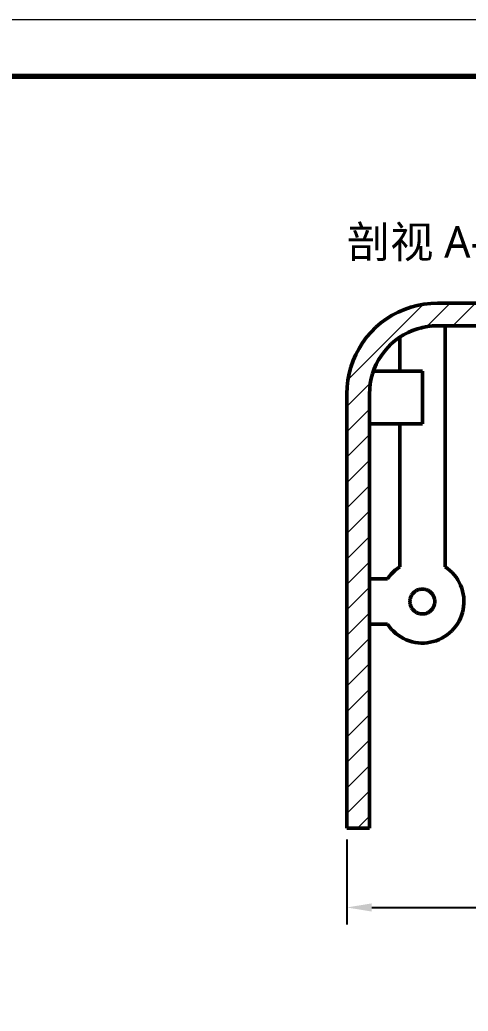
# Model space of a CAD drawing. Header units: millimetres. Extents: x 0 to 420, y 0 to 297.
# Drawn here: x 180.1 to 219.7, y 209.5 to 297 of the extents above; entities that cross this region are included whole.
import ezdxf

# ---------------------------------------------------------------- set-up
doc = ezdxf.new("R2010")
doc.units = ezdxf.units.MM
for name, color, linetype, lineweight in [('DIM', 3, 'CONTINUOUS', 18), ('FRAME', 7, 'CONTINUOUS', 70), ('HATCH', 8, 'CONTINUOUS', 13), ('TEXT', 7, 'CONTINUOUS', 25), ('VISIBLE', 7, 'CONTINUOUS', 50)]:
    doc.layers.add(name, color=color, linetype=linetype, lineweight=lineweight)
doc.styles.add('CJK', font='NotoSansCJK-Regular.ttc')
doc.dimstyles.new('GB', dxfattribs={"dimtxt": 2.8, "dimasz": 2.2, "dimexe": 1.5, "dimexo": 1, "dimgap": 0.6, "dimtad": 1, "dimlfac": 100, "dimzin": 12, "dimdsep": 46, "dimtxsty": 'CJK', "dimcen": 2.5, "dimazin": 3, "dimtfac": 0.5, "dimtmove": 2, "dimatfit": 3})

msp = doc.modelspace()

# ---------------------------------------------------------------- hatches: boundary and pattern name
at = {"layer": 'HATCH'}
h = msp.add_hatch(dxfattribs=at)
h.set_pattern_fill('ANSI31', scale=0.5)
h.paths.add_polyline_path([(211, 225.66667), (210.36098, 225.66667), (209.72197, 225.66667), (209.08295, 225.66667), (209, 226.22273), (209, 226.86175), (209, 227.50077), (209, 228.13978), (209, 228.7788), (209, 229.41782), (209, 230.05683), (209, 230.69585), (209, 231.33487), (209, 231.97388), (209, 232.6129), (209, 233.25191), (209, 233.89093), (209, 234.52995), (209, 235.16896), (209, 235.80798), (209, 236.447), (209, 237.08601), (209, 237.72503), (209, 238.36405), (209, 239.00306), (209, 239.64208), (209, 240.2811), (209, 240.92011), (209, 241.55913), (209, 242.19815), (209, 242.83716), (209, 243.47618), (209, 244.1152), (209, 244.75421), (209, 245.39323), (209, 246.03225), (209, 246.67126), (209, 247.31028), (209, 247.9493), (209, 248.58831), (209, 249.22733), (209, 249.86635), (209, 250.50536), (209, 251.14438), (209, 251.78339), (209, 252.42241), (209, 253.06143), (209, 253.70044), (209, 254.33946), (209, 254.97848), (209, 255.61749), (209, 256.25651), (209, 256.89553), (209, 257.53454), (209, 258.17356), (209, 258.81258), (209, 259.45159), (209, 260.09061), (209, 260.72963), (209, 261.36864), (209, 262.00766), (209, 262.64668), (209, 263.28569), (209, 263.92471), (209.01985, 264.56326), (209.09024, 265.19822), (209.21107, 265.82553), (209.38157, 266.44121), (209.60065, 267.04131), (209.86691, 267.62203), (210.17867, 268.17964), (210.53392, 268.71061), (210.93041, 269.21153), (211.3656, 269.67922), (211.83672, 270.11069), (212.34077, 270.5032), (212.87453, 270.85423), (213.4346, 271.16156), (214.0174, 271.42321), (214.61922, 271.63753), (215.23623, 271.80315), (215.86448, 271.919), (216.49998, 271.98436), (217.13867, 272), (217.77769, 272), (218.4167, 272), (219.05572, 272), (219.69474, 272), (220.33375, 272), (220.97277, 272), (221.61179, 272), (222.2508, 272), (222.88982, 272), (223.52883, 272), (224.16785, 272), (224.80687, 272), (225.44588, 272), (226.0849, 272), (226.72392, 272), (227.36293, 272), (228.00195, 272), (228.64097, 272), (229.27998, 272), (229.919, 272), (230.55802, 272), (231.19703, 272), (231.83605, 272), (232.47507, 272), (233.11408, 272), (233.7531, 272), (234.39212, 272), (235.03113, 272), (235.67015, 272), (236.30917, 272), (236.94818, 272), (237.5872, 272), (238.22622, 272), (238.86523, 272), (239.50425, 272), (240.14326, 272), (240.78228, 272), (241.4213, 272), (242.06031, 272), (242.69933, 272), (243.33835, 272), (243.97736, 272), (244.61638, 272), (245.2554, 272), (245.89441, 272), (246.53343, 272), (247.17245, 272), (247.81146, 272), (248.45048, 272), (249.0895, 272), (249.72851, 272), (250.36753, 272), (251.00655, 272), (251.64556, 272), (252.28458, 272), (252.9236, 272), (253.56261, 272), (254.20163, 272), (254.84065, 272), (255.47966, 272), (256.11868, 272), (256.7577, 272), (257.39671, 272), (258.03573, 272), (258.67474, 272), (259.31376, 272), (259.95278, 272), (260.59179, 272), (261.23081, 272), (261.86983, 272), (262.50884, 272), (263.14786, 272), (263.78688, 272), (264.42589, 272), (265.06491, 272), (265.70393, 272), (266.34294, 272), (266.98196, 272), (267.62098, 272), (268.25945, 271.97801), (268.89414, 271.90527), (269.52101, 271.78212), (270.13605, 271.60935), (270.73534, 271.38805), (271.31506, 271.11964), (271.87152, 270.80582), (272.40116, 270.44861), (272.90062, 270.05027), (273.36669, 269.61335), (273.79642, 269.14063), (274.18706, 268.63514), (274.53612, 268.10008), (274.84137, 267.53888), (275.10087, 266.95511), (275.31296, 266.3525), (275.47629, 265.73489), (275.58982, 265.10621), (275.65282, 264.47047), (275.66667, 263.83173), (275.66667, 263.19271), (275.66667, 262.5537), (275.66667, 261.91468), (275.66667, 261.27566), (275.21096, 261.09236), (274.57194, 261.09236), (273.93292, 261.09236), (273.66667, 261.46512), (273.66667, 262.10414), (273.66667, 262.74315), (273.66667, 263.38217), (273.66663, 264.02119), (273.63038, 264.65887), (273.52655, 265.28909), (273.35632, 265.9047), (273.12161, 266.49873), (272.82508, 267.06444), (272.4701, 267.59542), (272.06068, 268.08566), (271.66667, 268.38523), (271.66667, 267.74621), (271.66667, 267.1072), (271.66667, 266.46818), (271.66667, 265.82916), (271.66667, 265.19015), (271.66667, 264.55113), (271.66667, 263.91211), (271.66667, 263.2731), (271.66667, 262.63408), (271.66667, 261.99506), (271.66667, 261.35605), (271.66667, 260.71703), (271.66667, 260.07801), (271.66667, 259.439), (271.66667, 258.79998), (271.66667, 258.16096), (271.66667, 257.52195), (271.08772, 257.46187), (270.44871, 257.46187), (269.80969, 257.46187), (269.17067, 257.46187), (268.53166, 257.46187), (267.89264, 257.46187), (267.25362, 257.46187), (267, 257.84727), (267, 258.48628), (267, 259.1253), (267, 259.76432), (267, 260.40333), (267, 261.04235), (267, 261.68136), (267, 262.32038), (267, 262.9594), (267, 263.59841), (267, 264.23743), (267, 264.87645), (267, 265.51546), (267, 266.15448), (267, 266.7935), (267, 267.43251), (267, 268.07153), (267, 268.71055), (267, 269.34956), (267, 269.98858), (266.3724, 270), (265.73339, 270), (265.09437, 270), (264.45535, 270), (263.81634, 270), (263.17732, 270), (262.5383, 270), (261.89929, 270), (261.26027, 270), (260.62125, 270), (259.98224, 270), (259.34322, 270), (258.70421, 270), (258.06519, 270), (257.42617, 270), (256.78716, 270), (256.14814, 270), (255.50912, 270), (254.87011, 270), (254.23109, 270), (253.59207, 270), (252.95306, 270), (252.31404, 270), (251.67502, 270), (251.03601, 270), (250.39699, 270), (249.75797, 270), (249.11896, 270), (248.47994, 270), (247.84092, 270), (247.20191, 270), (246.56289, 270), (245.92387, 270), (245.28486, 270), (244.64584, 270), (244.00682, 270), (243.36781, 270), (242.72879, 270), (242.08977, 270), (241.45076, 270), (240.81174, 270), (240.17273, 270), (239.53371, 270), (238.89469, 270), (238.25568, 270), (237.61666, 270), (236.97764, 270), (236.33863, 270), (235.69961, 270), (235.06059, 270), (234.42158, 270), (233.78256, 270), (233.14354, 270), (232.50453, 270), (231.86551, 270), (231.22649, 270), (230.58748, 270), (229.94846, 270), (229.30944, 270), (228.67043, 270), (228.03141, 270), (227.39239, 270), (226.75338, 270), (226.11436, 270), (225.47534, 270), (224.83633, 270), (224.19731, 270), (223.5583, 270), (222.91928, 270), (222.28026, 270), (221.64125, 270), (221.00223, 270), (220.36321, 270), (219.7242, 270), (219.08518, 270), (218.44616, 270), (217.80715, 270), (217.16813, 270), (216.5296, 269.98153), (215.89642, 269.89764), (215.27574, 269.74691), (214.67461, 269.53105), (214.09982, 269.25252), (213.5579, 268.91447), (213.05499, 268.52072), (212.59678, 268.07575), (212.18848, 267.58458), (211.83469, 267.0528), (211.53944, 266.48642), (211.30607, 265.89187), (211.13722, 265.27588), (211.03482, 264.64542), (211, 264.00766), (211, 263.36864), (211, 262.72963), (211, 262.09061), (211, 261.45159), (211, 260.81258), (211, 260.17356), (211, 259.53454), (211, 258.89553), (211, 258.25651), (211, 257.61749), (211, 256.97848), (211, 256.33946), (211, 255.70044), (211, 255.06143), (211, 254.42241), (211, 253.78339), (211, 253.14438), (211, 252.50536), (211, 251.86635), (211, 251.22733), (211, 250.58831), (211, 249.9493), (211, 249.31028), (211, 248.67126), (211, 248.03225), (211, 247.39323), (211, 246.75421), (211, 246.1152), (211, 245.47618), (211, 244.83716), (211, 244.19815), (211, 243.55913), (211, 242.92011), (211, 242.2811), (211, 241.64208), (211, 241.00306), (211, 240.36405), (211, 239.72503), (211, 239.08601), (211, 238.447), (211, 237.80798), (211, 237.16896), (211, 236.52995), (211, 235.89093), (211, 235.25191), (211, 234.6129), (211, 233.97388), (211, 233.33487), (211, 232.69585), (211, 232.05683), (211, 231.41782), (211, 230.7788), (211, 230.13978), (211, 229.50077), (211, 228.86175), (211, 228.22273), (211, 227.58372), (211, 226.9447), (211, 226.30568), (211, 225.66667)])

# ---------------------------------------------------------------- linework, layer by layer
at = {"layer": 'FRAME', "lineweight": 18}
msp.add_lwpolyline([(0, 0), (420, 0), (420, 297), (0, 297)], close=True, dxfattribs=at)
at = {"layer": 'FRAME'}
msp.add_lwpolyline([(25, 5), (415, 5), (415, 292), (25, 292)], close=True, dxfattribs=at)
at = {"layer": 'VISIBLE'}
for points in [[(213, 270.9282), (213.52893, 271.20775)], [(213.52893, 271.20775), (214.07727, 271.44699)], [(214.07727, 271.44699), (214.64196, 271.64458)], [(214.64196, 271.64458), (215.21983, 271.79942)], [(215.21983, 271.79942), (215.80766, 271.91065)], [(215.80766, 271.91065), (216.40216, 271.97763)], [(216.40216, 271.97763), (217, 272)], [(217, 272), (267.66667, 272)], [(212.01208, 270.25465), (212.49344, 270.60991)], [(212.49344, 270.60991), (213, 270.9282)], [(211.13559, 269.44138), (211.55862, 269.86441)], [(211.55862, 269.86441), (212.01208, 270.25465)], [(214.3967, 269.40581), (214.80795, 269.58524)], [(214.63857, 269.51134), (214.8244, 269.591)], [(214.80795, 269.58524), (215.23147, 269.73344)], [(215.05797, 269.67273), (215.24494, 269.73705)], [(215.23147, 269.73344), (215.66487, 269.84957)], [(215.49075, 269.80291), (215.67515, 269.85151)], [(215.66487, 269.84957), (216.10575, 269.93298)], [(215.93768, 269.90118), (216.11268, 269.93377)], [(216.10575, 269.93298), (216.55162, 269.98322)], [(216.40765, 269.967), (216.5551, 269.98335)], [(216.55162, 269.98322), (217, 270)], [(217, 270), (267, 270)], [(217.66667, 248.73985), (217.66667, 270)], [(210.39009, 268.50656), (210.74535, 268.98792)], [(210.74535, 268.98792), (211.13559, 269.44138)], [(212.91896, 268.39831), (213.25906, 268.69099)], [(213.25906, 268.69099), (213.62008, 268.95743)], [(213.62008, 268.95743), (214, 269.19615)], [(213.66667, 266), (213.66667, 268.98671)], [(213.8449, 269.0987), (214.02156, 269.20755)], [(214, 269.19615), (214.3967, 269.40581)], [(214.23366, 269.31965), (214.41586, 269.41417)], [(209.79225, 267.47107), (210.0718, 268)], [(210.0718, 268), (210.39009, 268.50656)], [(212.04257, 267.37992), (212.30901, 267.74094)], [(212.30901, 267.74094), (212.60169, 268.08104)], [(212.60169, 268.08104), (212.91896, 268.39831)], [(209.35542, 266.35804), (209.55301, 266.92273)], [(209.55301, 266.92273), (209.79225, 267.47107)], [(211.59419, 266.6033), (211.80385, 267)], [(211.80385, 267), (212.04257, 267.37992)], [(209.20058, 265.78017), (209.35542, 266.35804)], [(211.26656, 265.76853), (211.41476, 266.19205)], [(211.34756, 266), (215.66667, 266)], [(211.41476, 266.19205), (211.59419, 266.6033)], [(215.66667, 266), (215.66667, 265.99348)], [(215.66667, 265.99348), (215.66667, 265.97394)], [(215.66667, 265.97394), (215.66667, 265.9415)], [(209.02237, 264.59784), (209.08935, 265.19234)], [(209.08935, 265.19234), (209.20058, 265.78017)], [(211.06702, 264.89425), (211.15043, 265.33513)], [(211.15077, 265.33639), (211.15025, 265.33414)], [(211.15043, 265.33513), (211.26656, 265.76853)], [(211.26719, 265.77031), (211.2661, 265.76682)], [(215.66667, 265.9415), (215.66667, 265.89634)], [(215.66667, 265.89634), (215.66667, 265.83871)], [(215.66667, 265.83871), (215.66667, 265.76893)], [(215.66667, 265.76893), (215.66667, 265.68739)], [(215.66667, 265.68739), (215.66667, 265.59456)], [(215.66667, 265.59456), (215.66667, 265.49094)], [(215.66667, 265.49094), (215.66667, 265.37712)], [(215.66667, 265.37712), (215.66667, 265.25374)], [(215.66667, 265.25374), (215.66667, 265.12148)], [(215.66667, 265.12148), (215.66667, 264.98108)], [(209, 264), (209.02237, 264.59784)], [(211, 264), (211.01678, 264.44838)], [(211.01704, 264.45073), (211.01664, 264.44475)], [(211.01678, 264.44838), (211.06702, 264.89425)], [(211.06705, 264.89444), (211.067, 264.89413)], [(215.66667, 264.98108), (215.66667, 264.83333)], [(215.66667, 264.83333), (215.66667, 264.67906)], [(215.66667, 264.67906), (215.66667, 264.51913)], [(215.66667, 264.51913), (215.66667, 264.35443)], [(215.66667, 264.35443), (215.66667, 264.18588)], [(209, 225.66667), (209, 264)], [(211, 225.66667), (211, 264)], [(215.66667, 264.18588), (215.66667, 264.01443)], [(215.66667, 264.01443), (215.66667, 263.84104)], [(215.66667, 263.84104), (215.66667, 263.66667)], [(215.66667, 263.66667), (215.66667, 263.4923)], [(215.66667, 263.4923), (215.66667, 263.3189)], [(215.66667, 263.3189), (215.66667, 263.14745)], [(215.66667, 263.14745), (215.66667, 262.9789)], [(215.66667, 262.9789), (215.66667, 262.8142)], [(215.66667, 262.8142), (215.66667, 262.65427)], [(215.66667, 262.65427), (215.66667, 262.5)], [(215.66667, 262.5), (215.66667, 262.35225)], [(215.66667, 262.35225), (215.66667, 262.21186)], [(215.66667, 262.21186), (215.66667, 262.0796)], [(215.66667, 262.0796), (215.66667, 261.95621)], [(215.66667, 261.95621), (215.66667, 261.84239)], [(215.66667, 261.84239), (215.66667, 261.73878)], [(215.66667, 261.73878), (215.66667, 261.64594)], [(215.66667, 261.64594), (215.66667, 261.56441)], [(215.66667, 261.33333), (211, 261.33333)], [(213.66667, 248.73985), (213.66667, 261.33333)], [(215.66667, 261.56441), (215.66667, 261.49463)], [(215.66667, 261.49463), (215.66667, 261.437)], [(215.66667, 261.437), (215.66667, 261.39183)], [(215.66667, 261.39183), (215.66667, 261.35939)], [(215.66667, 261.35939), (215.66667, 261.33986)], [(215.66667, 261.33986), (215.66667, 261.33333)], [(213.26022, 248.43316), (213.45811, 248.59357)], [(213.45811, 248.59357), (213.66667, 248.73985)], [(217.66667, 248.73985), (217.8888, 248.58327)], [(217.8888, 248.58327), (218.09872, 248.41067)], [(211, 247.66667), (212.59349, 247.66667)], [(212.59349, 247.66667), (212.73977, 247.87522)], [(212.73977, 247.87522), (212.90018, 248.07311)], [(212.90018, 248.07311), (213.07394, 248.25939)], [(213.07394, 248.25939), (213.26022, 248.43316)], [(218.09872, 248.41067), (218.29528, 248.223)], [(218.29528, 248.223), (218.47741, 248.02128)], [(218.47741, 248.02128), (218.64409, 247.80662)], [(218.64409, 247.80662), (218.79441, 247.58021)], [(215.26479, 246.69063), (215.34244, 246.7178)], [(215.34244, 246.7178), (215.42189, 246.73909)], [(215.42189, 246.73909), (215.50272, 246.75438)], [(215.50272, 246.75438), (215.58446, 246.76359)], [(215.58446, 246.76359), (215.66667, 246.76667)], [(215.66667, 246.76667), (215.74887, 246.76359)], [(215.74887, 246.76359), (215.83061, 246.75438)], [(215.83061, 246.75438), (215.91144, 246.73909)], [(215.91144, 246.73909), (215.9909, 246.7178)], [(215.9909, 246.7178), (216.06854, 246.69063)], [(218.79441, 247.58021), (218.92755, 247.34329)], [(218.92755, 247.34329), (219.04278, 247.09716)], [(219.04278, 247.09716), (219.13946, 246.84317)], [(219.13946, 246.84317), (219.21706, 246.58271)], [(214.57895, 245.83061), (214.59425, 245.91144)], [(214.59425, 245.91144), (214.61554, 245.9909)], [(214.61554, 245.9909), (214.64271, 246.06854)], [(214.64271, 246.06854), (214.6756, 246.14394)], [(214.6756, 246.14394), (214.71404, 246.21667)], [(214.71404, 246.21667), (214.7578, 246.28632)], [(214.7578, 246.28632), (214.80665, 246.35251)], [(214.80665, 246.35251), (214.86031, 246.41486)], [(214.86031, 246.41486), (214.91848, 246.47302)], [(214.91848, 246.47302), (214.98083, 246.52668)], [(214.98083, 246.52668), (215.04701, 246.57553)], [(215.04701, 246.57553), (215.11667, 246.61929)], [(215.11667, 246.61929), (215.18939, 246.65773)], [(215.18939, 246.65773), (215.26479, 246.69063)], [(216.06854, 246.69063), (216.14394, 246.65773)], [(216.14394, 246.65773), (216.21667, 246.61929)], [(216.21667, 246.61929), (216.28632, 246.57553)], [(216.28632, 246.57553), (216.35251, 246.52668)], [(216.35251, 246.52668), (216.41486, 246.47302)], [(216.41486, 246.47302), (216.47302, 246.41486)], [(216.47302, 246.41486), (216.52668, 246.35251)], [(216.52668, 246.35251), (216.57553, 246.28632)], [(216.57553, 246.28632), (216.61929, 246.21667)], [(216.61929, 246.21667), (216.65773, 246.14394)], [(216.65773, 246.14394), (216.69063, 246.06854)], [(216.69063, 246.06854), (216.7178, 245.9909)], [(216.7178, 245.9909), (216.73909, 245.91144)], [(216.73909, 245.91144), (216.75438, 245.83061)], [(219.21706, 246.58271), (219.27516, 246.31723)], [(219.27516, 246.31723), (219.31343, 246.04816)], [(219.31343, 246.04816), (219.33167, 245.77701)], [(214.56667, 245.66667), (214.56974, 245.74887)], [(214.56974, 245.58446), (214.56667, 245.66667)], [(214.56974, 245.74887), (214.57895, 245.83061)], [(214.57895, 245.50272), (214.56974, 245.58446)], [(214.59425, 245.42189), (214.57895, 245.50272)], [(214.61554, 245.34244), (214.59425, 245.42189)], [(214.64271, 245.26479), (214.61554, 245.34244)], [(214.6756, 245.18939), (214.64271, 245.26479)], [(214.71404, 245.11667), (214.6756, 245.18939)], [(214.7578, 245.04701), (214.71404, 245.11667)], [(214.80665, 244.98083), (214.7578, 245.04701)], [(214.86031, 244.91848), (214.80665, 244.98083)], [(216.52668, 244.98083), (216.47302, 244.91848)], [(216.57553, 245.04701), (216.52668, 244.98083)], [(216.61929, 245.11667), (216.57553, 245.04701)], [(216.65773, 245.18939), (216.61929, 245.11667)], [(216.69063, 245.26479), (216.65773, 245.18939)], [(216.7178, 245.34244), (216.69063, 245.26479)], [(216.73909, 245.42189), (216.7178, 245.34244)], [(216.75438, 245.50272), (216.73909, 245.42189)], [(216.75438, 245.83061), (216.76359, 245.74887)], [(216.76359, 245.58446), (216.75438, 245.50272)], [(216.76359, 245.74887), (216.76667, 245.66667)], [(216.76667, 245.66667), (216.76359, 245.58446)], [(219.26574, 244.96587), (219.20395, 244.70122)], [(219.30776, 245.23437), (219.26574, 244.96587)], [(219.32978, 245.50524), (219.30776, 245.23437)], [(219.33167, 245.77701), (219.32978, 245.50524)], [(214.91848, 244.86031), (214.86031, 244.91848)], [(214.98083, 244.80665), (214.91848, 244.86031)], [(215.04701, 244.7578), (214.98083, 244.80665)], [(215.11667, 244.71404), (215.04701, 244.7578)], [(215.18939, 244.6756), (215.11667, 244.71404)], [(215.26479, 244.64271), (215.18939, 244.6756)], [(215.34244, 244.61554), (215.26479, 244.64271)], [(215.42189, 244.59425), (215.34244, 244.61554)], [(215.50272, 244.57895), (215.42189, 244.59425)], [(215.58446, 244.56974), (215.50272, 244.57895)], [(215.66667, 244.56667), (215.58446, 244.56974)], [(215.74887, 244.56974), (215.66667, 244.56667)], [(215.83061, 244.57895), (215.74887, 244.56974)], [(215.91144, 244.59425), (215.83061, 244.57895)], [(215.9909, 244.61554), (215.91144, 244.59425)], [(216.06854, 244.64271), (215.9909, 244.61554)], [(216.14394, 244.6756), (216.06854, 244.64271)], [(216.21667, 244.71404), (216.14394, 244.6756)], [(216.28632, 244.7578), (216.21667, 244.71404)], [(216.35251, 244.80665), (216.28632, 244.7578)], [(216.41486, 244.86031), (216.35251, 244.80665)], [(216.47302, 244.91848), (216.41486, 244.86031)], [(219.02251, 244.18925), (218.90386, 243.94475)], [(219.12272, 244.44187), (219.02251, 244.18925)], [(219.20395, 244.70122), (219.12272, 244.44187)], [(211, 243.66667), (212.59349, 243.66667)], [(212.75006, 243.44454), (212.59349, 243.66667)], [(212.92266, 243.23461), (212.75006, 243.44454)], [(213.11034, 243.03805), (212.92266, 243.23461)], [(218.44431, 243.2731), (218.25939, 243.07394)], [(218.61397, 243.48541), (218.44431, 243.2731)], [(218.76743, 243.7097), (218.61397, 243.48541)], [(218.90386, 243.94475), (218.76743, 243.7097)], [(213.31206, 242.85593), (213.11034, 243.03805)], [(213.52671, 242.68925), (213.31206, 242.85593)], [(213.75312, 242.53892), (213.52671, 242.68925)], [(213.99004, 242.40578), (213.75312, 242.53892)], [(214.23617, 242.29055), (213.99004, 242.40578)], [(217.38859, 242.42947), (217.14408, 242.31082)], [(217.62363, 242.5659), (217.38859, 242.42947)], [(217.84792, 242.71937), (217.62363, 242.5659)], [(218.06023, 242.88903), (217.84792, 242.71937)], [(218.25939, 243.07394), (218.06023, 242.88903)], [(214.49017, 242.19387), (214.23617, 242.29055)], [(214.75062, 242.11627), (214.49017, 242.19387)], [(215.01611, 242.05817), (214.75062, 242.11627)], [(215.28517, 242.0199), (215.01611, 242.05817)], [(215.55633, 242.00166), (215.28517, 242.0199)], [(215.82809, 242.00355), (215.55633, 242.00166)], [(216.09897, 242.02557), (215.82809, 242.00355)], [(216.36747, 242.06759), (216.09897, 242.02557)], [(216.63212, 242.12939), (216.36747, 242.06759)], [(216.89147, 242.21061), (216.63212, 242.12939)], [(217.14408, 242.31082), (216.89147, 242.21061)], [(211, 225.66667), (209, 225.66667)]]:
    msp.add_lwpolyline(points, dxfattribs=at)

# ---------------------------------------------------------------- texts
at = {"layer": 'TEXT', "style": 'CJK'}
msp.add_text('剖视 A-A（YZ 中面）', height=2.8, dxfattribs=at).set_placement((209, 276))

# ---------------------------------------------------------------- dimensions: what is measured, and where the dimension line sits
at = {"layer": 'DIM'}
msp.add_linear_dim(base=(209, 218.66667), p1=(209, 225.66667), p2=(275.66667, 225.66667), text='100', dimstyle='GB', dxfattribs=at).render()

doc.saveas('drawing.dxf')
